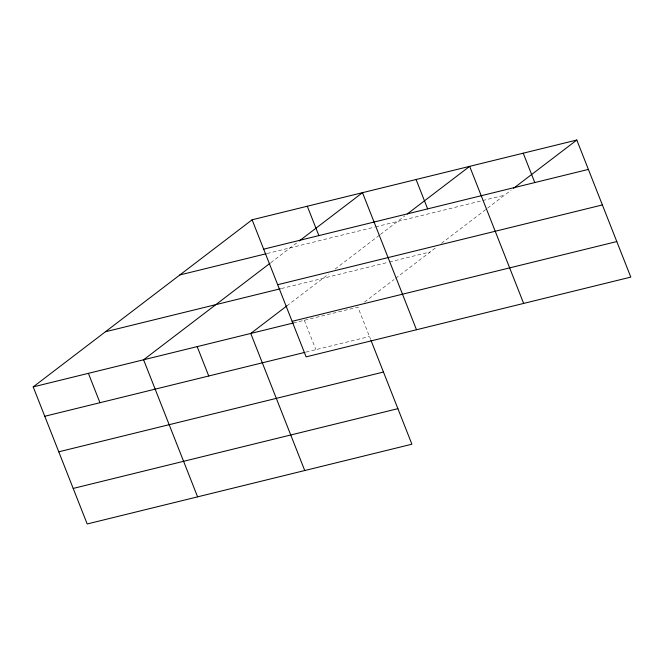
<?xml version="1.0" encoding="UTF-8"?>
<svg xmlns="http://www.w3.org/2000/svg" width="664" height="664" viewBox="0 0 664 664"><rect width="100%" height="100%" fill="white"/><g stroke="black" fill="none" stroke-linecap="round" stroke-linejoin="round"><path stroke-width="0.5" stroke-dasharray="3.32 2.49" d="M270.846 262.637L297.655 242.177M286.865 305.88L328.647 273.991M335.121 269.044L379.617 235.081M380.43 234.467L404.808 215.858M364.47 302.12L394.018 279.561M395.661 278.307L436.613 247.049M441.469 243.348L486.77 208.762M487.575 208.139L511.131 190.161M267.185 253.49L374.596 227.105M375.592 226.856L481.749 200.777M482.736 200.536L504.565 195.174M281.32 288.549L388.473 262.222M389.461 261.981L430.139 251.988M293.413 322.978L357.896 307.133L370.603 339.387M305.971 352.103L369.466 336.507M304.328 320.297L315.898 349.671"/><path stroke-width="1" d="M370.985 340.35L411.896 444.208L87.191 523.971L33.2 386.896L252.104 219.792L576.808 140.029L630.8 277.104L306.104 356.867L252.104 219.792M270.041 263.259L143.598 359.78L197.59 496.846M299.298 240.924L362.502 192.676L416.494 329.742M286.865 305.88L250.751 333.452L304.743 470.527M407.264 213.974L469.656 166.349L523.647 303.423M513.596 188.277L576.808 140.029M263.674 249.166L588.379 169.403M179.869 274.938L266.181 253.739M277.676 284.707L602.372 204.944M105.435 331.751L280.324 288.79M292.102 321.326L616.798 241.563M33.2 386.896L293.413 322.978M44.77 416.27L304.983 352.352M58.772 451.81L383.468 372.047M73.198 488.43L397.894 408.667M523.232 153.193L534.802 182.567M416.079 179.512L427.649 208.886M307.308 206.23L318.878 235.604M197.175 346.616L208.745 375.99M88.395 373.342L99.965 402.708"/></g></svg>
